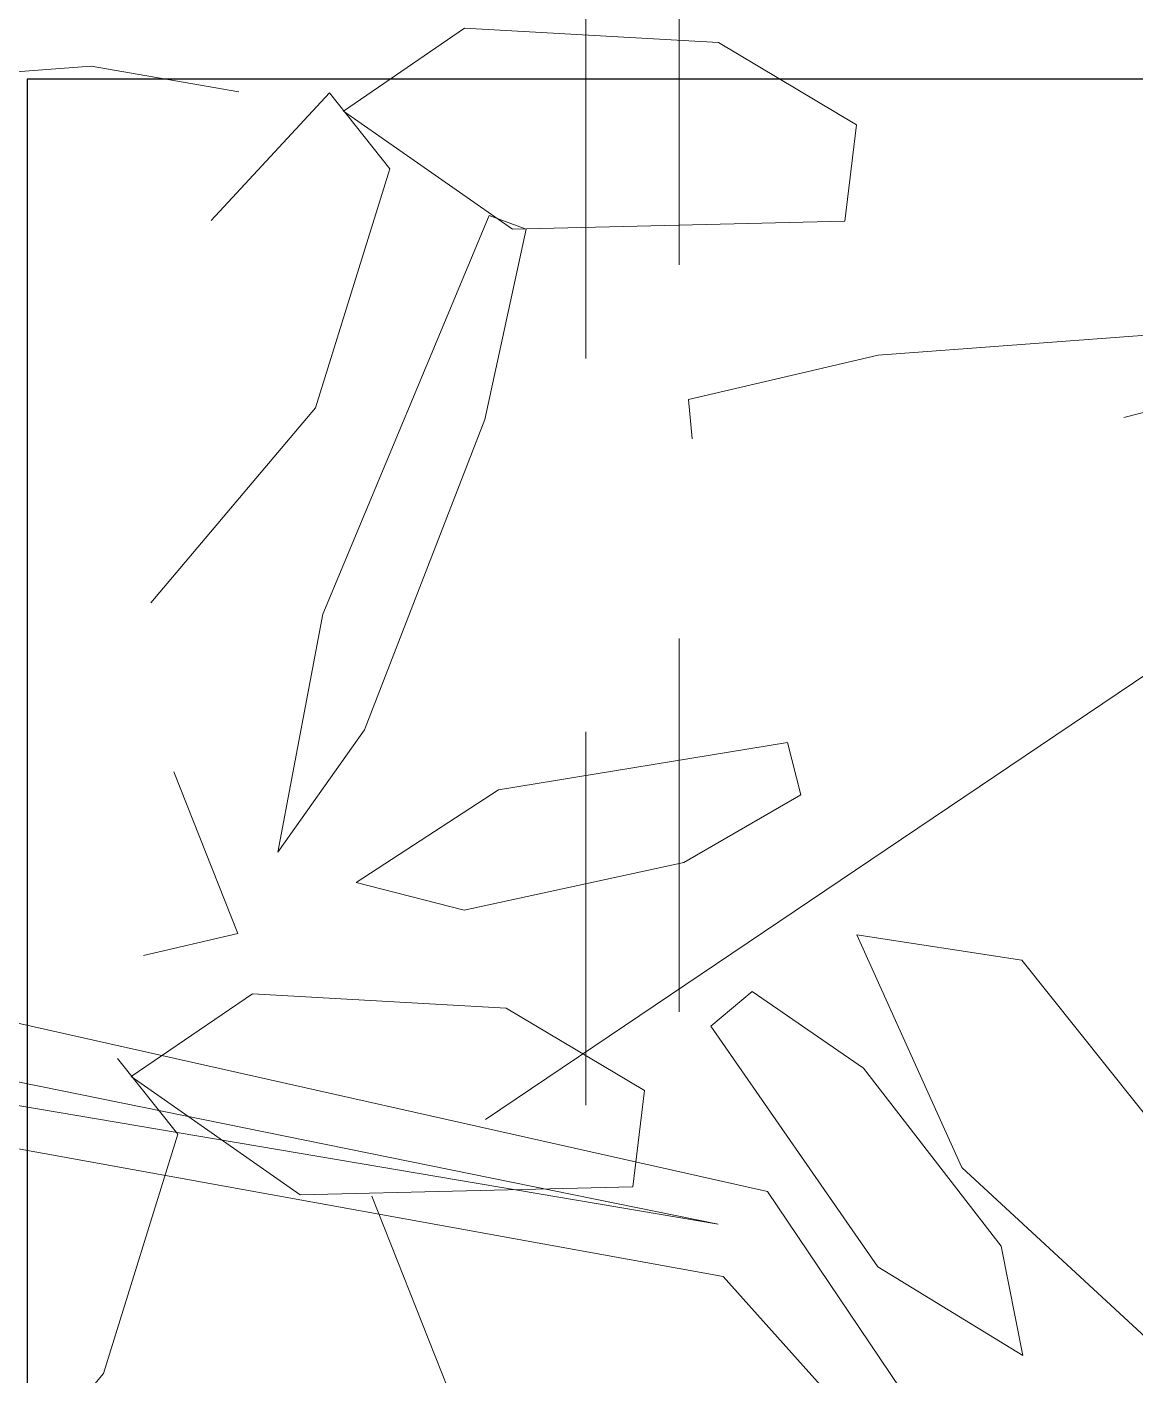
# Model space of a CAD drawing. Header units: metres. Extents: x 349703 to 349913, y 9282546 to 9282694.
# Drawn here: x 349717.6558 to 349717.9526, y 9282675.0908 to 9282675.4518 of the extents above; entities that cross this region are included whole.
import ezdxf

# ---------------------------------------------------------------- set-up
doc = ezdxf.new("R2010")
doc.units = ezdxf.units.M
doc.header["$LTSCALE"] = 0.25
doc.linetypes.add('B. SUM 2$0$HIDDEN', pattern=[0.375, 0.25, -0.125])
doc.layers.add('ARQ-FONDO', color=253, linetype='CONTINUOUS', lineweight=9)
doc.layers.add('CUNETAS-RED', color=5, linetype='CONTINUOUS', lineweight=18)

# ---------------------------------------------------------------- blocks, each defined once
blk = doc.blocks.new('ARR2')
at = {"layer": 'ARQ-FONDO', "lineweight": 5}
for p, q in [((2741.54209, 1214.60546), (2741.49518, 1214.57336)), ((2741.64036, 1214.59989), (2741.54209, 1214.60546)), ((2741.69384, 1214.56799), (2741.64036, 1214.59989)), ((2741.26896, 1214.58114), (2741.39745, 1214.59073)), ((2741.39745, 1214.59073), (2741.45465, 1214.58082)), ((2741.44396, 1214.53104), (2741.48983, 1214.58035)), ((2741.48983, 1214.58035), (2741.51319, 1214.55103)), ((2741.49518, 1214.57336), (2741.56061, 1214.52762)), ((2741.68932, 1214.53074), (2741.69384, 1214.56799)), ((2741.51319, 1214.55103), (2741.48442, 1214.45845)), ((2741.55017, 1214.18297), (2742.08628, 1214.54424)), ((2741.48721, 1214.37856), (2741.55166, 1214.53291)), ((2741.55166, 1214.53291), (2741.56599, 1214.52767)), ((2741.56599, 1214.52767), (2741.55, 1214.45401)), ((2741.56061, 1214.52762), (2741.68932, 1214.53074)), ((2741.70222, 1214.47891), (2741.83071, 1214.4885)), ((2741.62884, 1214.46166), (2741.70222, 1214.47891)), ((2741.88791, 1214.47859), (2741.79735, 1214.45469)), ((2741.63028, 1214.44646), (2741.62884, 1214.46166)), ((2741.48442, 1214.45845), (2741.4206, 1214.38296)), ((2741.55, 1214.45401), (2741.50338, 1214.33389)), ((2741.46982, 1214.28652), (2741.48721, 1214.37856)), ((2741.50338, 1214.33389), (2741.46982, 1214.28652)), ((2741.55525, 1214.31056), (2741.6671, 1214.3289)), ((2741.6671, 1214.3289), (2741.67234, 1214.30871)), ((2741.42948, 1214.31759), (2741.45426, 1214.25497)), ((2741.50006, 1214.27469), (2741.55525, 1214.31056)), ((2741.67234, 1214.30871), (2741.62703, 1214.28246)), ((2741.01447, 1214.29989), (2741.65941, 1214.15519)), ((2741.62703, 1214.28246), (2741.54192, 1214.264)), ((2740.97842, 1214.27699), (2741.64026, 1214.1425)), ((2741.54192, 1214.264), (2741.50006, 1214.27469)), ((2741.64026, 1214.1425), (2740.98495, 1214.25353)), ((2741.45426, 1214.25497), (2741.41775, 1214.24649)), ((2741.69394, 1214.25455), (2741.75789, 1214.24472)), ((2741.73463, 1214.16445), (2741.69394, 1214.25455)), ((2740.99091, 1214.24023), (2741.64218, 1214.12229)), ((2741.75789, 1214.24472), (2741.81757, 1214.16975)), ((2741.45995, 1214.23171), (2741.41304, 1214.19961)), ((2741.55821, 1214.22614), (2741.45995, 1214.23171)), ((2741.63747, 1214.21909), (2741.65344, 1214.23251)), ((2741.65344, 1214.23251), (2741.69662, 1214.2029)), ((2741.6117, 1214.19424), (2741.55821, 1214.22614)), ((2741.70214, 1214.12601), (2741.63747, 1214.21909)), ((2741.40768, 1214.2066), (2741.43105, 1214.17729)), ((2741.41304, 1214.19961), (2741.47847, 1214.15388)), ((2741.69662, 1214.2029), (2741.7499, 1214.13401)), ((2741.60718, 1214.157), (2741.6117, 1214.19424)), ((2741.43105, 1214.17729), (2741.40228, 1214.0847)), ((2741.80583, 1214.09865), (2741.73463, 1214.16445)), ((2741.47847, 1214.15388), (2741.60718, 1214.157)), ((2741.50623, 1214.15335), (2741.9224, 1213.0996)), ((2741.65941, 1214.15519), (2741.80031, 1213.9461)), ((2741.7499, 1214.13401), (2741.75826, 1214.09162)), ((2741.75826, 1214.09162), (2741.70214, 1214.12601)), ((2741.64218, 1214.12229), (2741.80031, 1213.9461)), ((2741.40228, 1214.0847), (2741.33846, 1214.00921))]:
    blk.add_line(p, q, dxfattribs=at)
blk = doc.blocks.new('drenaje')
at = {"layer": 'CUNETAS-RED', "lineweight": 30, "flags": 128}
blk.add_lwpolyline([(-0.5, -0.1), (-0.5, -13.21044), (-0.1, -13.21044), (-0.1, -0.1)], close=True, dxfattribs=at)

msp = doc.modelspace()

# ---------------------------------------------------------------- linework, layer by layer
at = {"layer": 'ARQ-FONDO', "linetype": 'B. SUM 2$0$HIDDEN'}
for points in [[(349717.80547, 9282675.86308), (349745.00547, 9282675.86308), (349745.00547, 9282661.96308), (349717.80547, 9282661.96308)], [(349717.83047, 9282675.83808), (349744.98047, 9282675.83808), (349744.98047, 9282661.98808), (349717.83047, 9282661.98808)]]:
    msp.add_lwpolyline(points, close=True, dxfattribs=at)

# ---------------------------------------------------------------- block references
at = {"layer": 'ARQ-FONDO', "xscale": 0.6917913537138002, "yscale": 0.6917913537138002, "zscale": 0.6917913537138002}
msp.add_blockref('ARR2', (347821.19788, 9281835.19795), dxfattribs=at)
msp.add_blockref('ARR2', (347821.19788, 9281835.19795), dxfattribs=at)
at = {"layer": 'CUNETAS-RED', "lineweight": 30}
msp.add_blockref('drenaje', (349718.15587, 9282675.53782), dxfattribs=at)

doc.saveas('drawing.dxf')
